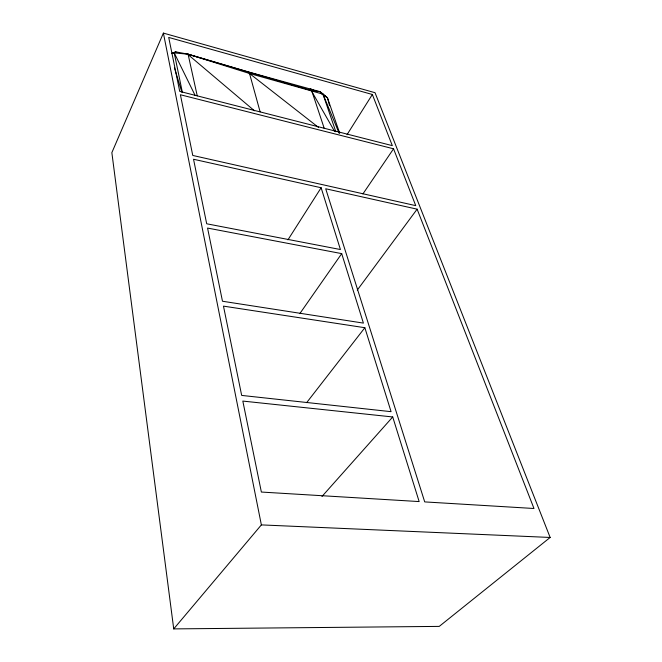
<?xml version="1.0" encoding="UTF-8"?>
<svg xmlns="http://www.w3.org/2000/svg" width="662" height="662" viewBox="0 0 662 662"><rect width="100%" height="100%" fill="white"/><g stroke="black" fill="none" stroke-linecap="round" stroke-linejoin="round"><path stroke-width="0.99" d="M163.39 33.1L111.853 152.649L173.725 628.9L439.245 626.393L550.147 537.461L375.031 92.705L163.39 33.1L261.366 524.9L173.725 628.9M347.029 134.676L372.35 94.492L168.711 37.428L179.708 91.381L392.318 145.64L372.35 94.492M287.937 239.851L321.128 187.743L193.536 159.252L206.693 223.781L340.425 249.533L321.128 187.743M362.908 193.933L393.551 148.801L180.395 94.749L192.766 155.454L415.744 205.642L393.551 148.801M299.82 313.631L341.708 253.62L207.562 228.067L222.482 301.243L363.405 323.106L341.708 253.62M357.29 290.088L417.126 209.175L325.712 188.761L424.714 501.904L533.986 508.499L417.126 209.175M306.638 402.662L364.853 327.715L223.475 306.125L241.671 395.413L391.077 411.673L364.853 327.715M321.972 496.483L392.723 416.961L419.154 501.573L261.366 492.048L242.822 401.073L392.723 416.961M171.847 53.639L175.943 51.876L188.082 54.193L248.399 71.968L320.036 91.679L327.458 97.786L339.689 133.17M171.781 53.291L175.943 51.876L172.153 53.374M261.366 524.9L550.147 537.461M182.29 92.01L174.23 52.91L188.082 54.193L249.516 73.49L322.965 94.153L327.458 97.786L329.577 105.663M254.465 110.794L187.462 54.077L311.67 90.586L320.036 91.679L322.965 94.153L339.118 133.203M313.805 90.289L310.205 88.741L334.525 131.283M320.996 93.375L327.458 97.786M248.399 71.968L249.516 73.49L318.53 127.443M320.036 91.679L322.791 94.145M174.23 52.91L195.141 95.444M322.965 94.153L335.849 131.763M311.67 90.586L324.223 128.32M174.412 67.772L181.835 92.15M249.516 73.49L260.133 111.87M188.082 54.193L197.251 95.891"/></g></svg>
